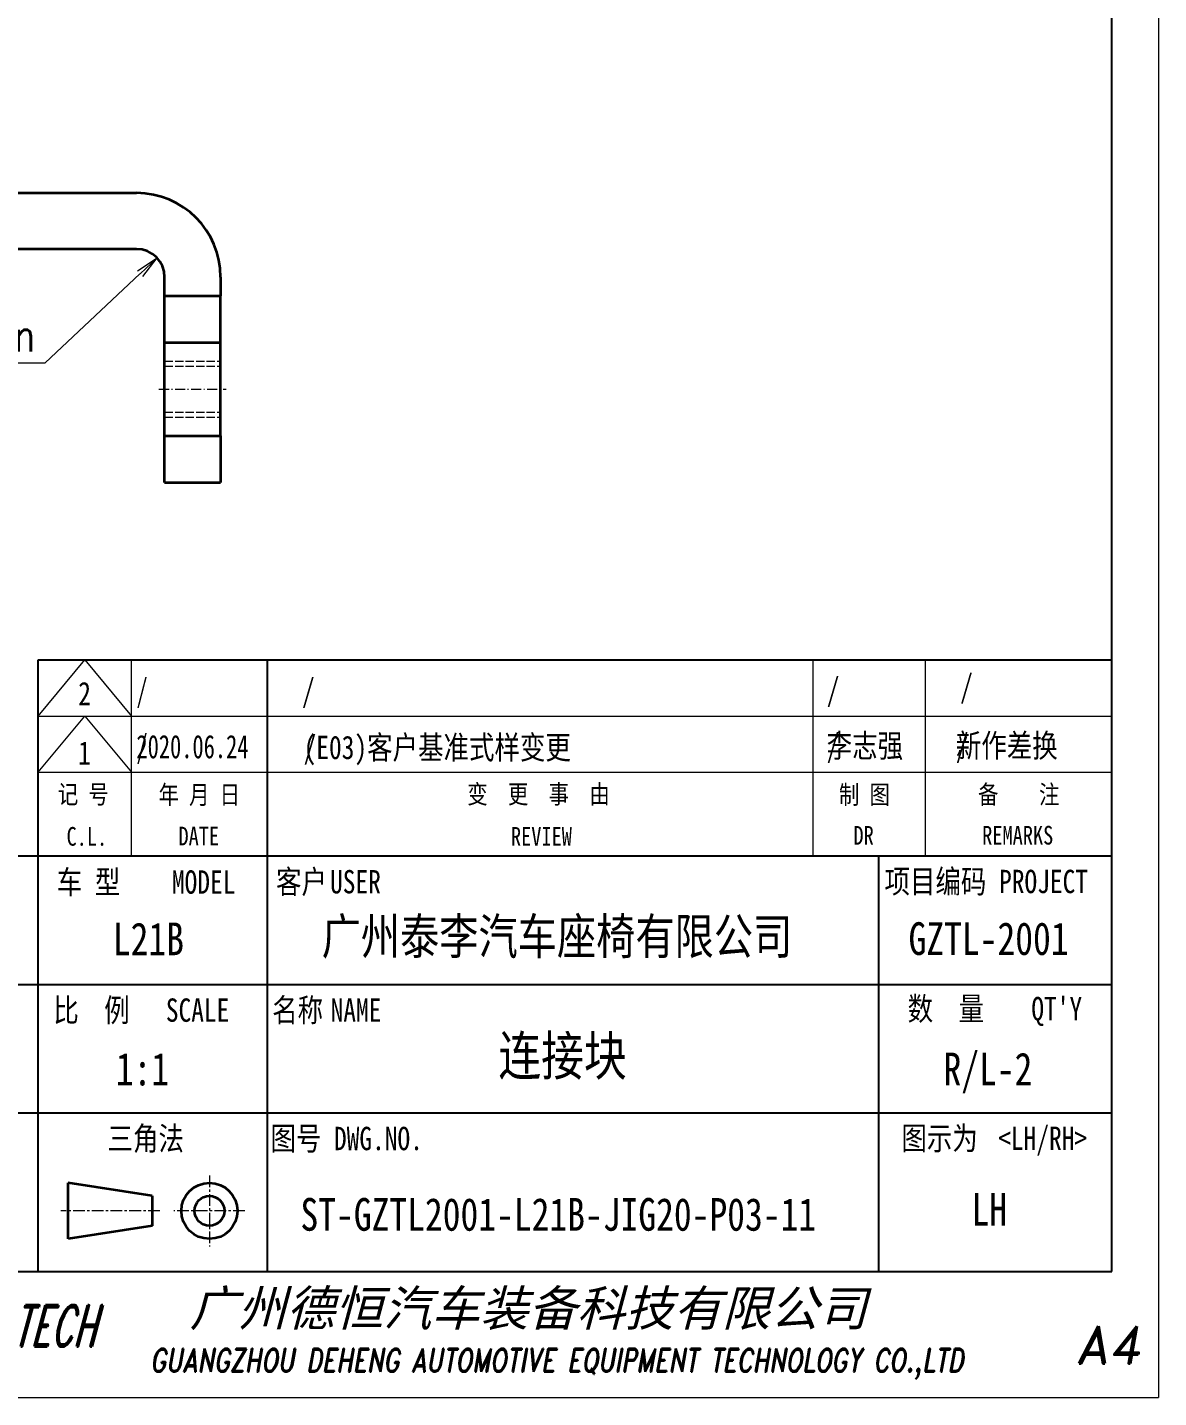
# Model space of a CAD drawing. Header units: millimetres. Extents: x -135448 to 104182, y -50696 to 70200.
# Drawn here: x -135359 to -135237.8, y 69196.5 to 69343.3 of the extents above; entities that cross this region are included whole.
import ezdxf
from ezdxf.enums import TextEntityAlignment as Align

# ---------------------------------------------------------------- set-up
doc = ezdxf.new("R2010")
doc.units = ezdxf.units.MM
doc.header["$LTSCALE"] = 0.5
for name, pattern in [('AM_ISO02W050x2', [3.75, 3, -0.75]), ('AM_ISO08W050x2', [9, 6, -0.75, 1.5, -0.75]), ('CENTER', [2, 1.25, -0.25, 0.25, -0.25]), ('DASHDOT', [18.5, 12, -3, 0.5, -3]), ('DASHED', [15, 12, -3])]:
    doc.linetypes.add(name, pattern=pattern)
for name, color, linetype, lineweight in [('中心线', 2, 'AM_ISO08W050x2', 18), ('图框', 7, 'Continuous', 18), ('标注线', 3, 'Continuous', 18), ('虚线', 1, 'AM_ISO02W050x2', 18)]:
    doc.layers.add(name, color=color, linetype=linetype, lineweight=lineweight)
for name, color, linetype in [('图\\M+19E79\\M+195B6\\M+18E9A', 7, 'Continuous'), ('图号', 7, 'Continuous'), ('图名', 7, 'Continuous'), ('数量', 7, 'Continuous'), ('车型', 7, 'Continuous')]:
    doc.layers.add(name, color=color, linetype=linetype)
doc.layers.add('打印-禁用', color=7, linetype='Continuous', lineweight=15, plot=False)
doc.styles.add('DIM', font='romans.shx', dxfattribs={"width": 0.8, "bigfont": 'bigfont.shx'})
doc.styles.add('STYLE1', font='')
doc.styles.add('国标', font='simfang.ttf', dxfattribs={"width": 0.8})
doc.styles.add('标题\\M+18E9A', font='romand.shx', dxfattribs={"oblique": 10, "bigfont": 'bigfont.shx'})
doc.styles.get('STYLE1').set_extended_font_data('SimSun')
doc.dimstyles.new('DEH 1-1$4', dxfattribs={"dimtxt": 3.5, "dimasz": 2.5, "dimexe": 1, "dimexo": 0.625, "dimgap": 1.2, "dimtad": 1, "dimtoh": 1, "dimdsep": 46, "dimtxsty": 'DIM', "dimblk": 'OPEN', "dimcen": 0, "dimclrd": 8, "dimclre": 8, "dimclrt": 2, "dimazin": 2, "dimtfac": 0.5, "dimtofl": 0, "dimtmove": 0, "dimatfit": 3, "dimldrblk": 'OPEN', "dimfxl": 0, "dimtolj": 2, "dimlwd": 18, "dimlwe": 18, "dimarcsym": 0})

# ---------------------------------------------------------------- blocks, each defined once
blk = doc.blocks.new('GZDEH零件A4图框V01版')
at = {"layer": '中心线', "color": 1, "linetype": 'CENTER', "lineweight": 5, "ltscale": 2}
for p, q in [((108.33, 23.8), (108.33, 16.2)), ((103, 20), (92.4, 20)), ((112.13, 20), (104.53, 20))]:
    blk.add_line(p, q, dxfattribs=at)
at = {"layer": '图\\M+19E79\\M+195B6\\M+18E9A', "linetype": 'Continuous'}
for p, q in [((205, 13.5), (205, 292)), ((205, 13.5), (205, 97)), ((90, 79), (205, 79)), ((90, 13.5), (90, 79)), ((25, 13.5), (205, 13.5))]:
    blk.add_line(p, q, dxfattribs=at)
at = {"layer": '图\\M+19E79\\M+195B6\\M+18E9A', "color": 9}
for p, q in [((114.5, 79), (114.5, 13.5)), ((205, 58), (25, 58)), ((114.5, 58), (114.5, 13.5)), ((180, 58), (180, 13.5)), ((25, 44.25), (205, 44.25)), ((25, 30.5), (205, 30.5))]:
    blk.add_line(p, q, dxfattribs=at)
at = {"layer": '图框', "color": 9}
for p, q in [((90, 73), (95, 79)), ((95, 79), (100, 73)), ((100, 58), (100, 79)), ((173, 58), (173, 79)), ((185, 79), (185, 58)), ((90, 73), (205, 73)), ((90, 67), (95, 73)), ((95, 73), (100, 67)), ((90, 67), (205, 67))]:
    blk.add_line(p, q, dxfattribs=at)
at = {"layer": '图框', "color": 2, "linetype": 'ByBlock', "lineweight": 35}
for p, q in [((102.2, 21.6), (93.2, 23)), ((93.2, 17), (93.2, 23)), ((102.2, 21.6), (102.2, 18.4)), ((102.2, 18.4), (93.2, 17))]:
    blk.add_line(p, q, dxfattribs=at)
for radius in [3, 1.6]:
    blk.add_circle((108.33, 20), radius, dxfattribs=at)
at = {"layer": '打印-禁用', "linetype": 'Continuous'}
for p in [(210, 297), (0, 0)]:
    blk.add_line(p, (210, 0), dxfattribs=at)
at = {"layer": '图\\M+19E79\\M+195B6\\M+18E9A', "color": 9, "style": '国标', "width": 0.8}
for s, p in [('车 型', (95.38, 55.27)), ('MODEL', (107.71, 55.22))]:
    blk.add_text(s, height=2.5, dxfattribs=at).set_placement(p, align=Align.MIDDLE)
for s, p in [('客户', (118.19, 54)), ('USER', (123.97, 54))]:
    blk.add_text(s, height=2.5, dxfattribs=at).set_placement(p, align=Align.CENTER)
for s, p in [('项目编码 PROJECT', (180.64, 54.03)), ('比  例\u3000', (91.61, 40.25)), ('SCALE', (103.66, 40.25)), ('名称\u3000', (115.05, 40.25)), ('NAME', (121.31, 40.25)), ('数  量', (183.12, 40.41)), ("QT'Y ", (196.37, 40.41)), ('三角法', (97.41, 26.5)), ('图示为', (182.45, 26.53)), ('图号', (114.87, 26.5)), ('DWG.NO.', (121.67, 26.5)), ('<LH/RH>', (192.82, 26.53))]:
    blk.add_text(s, height=2.5, dxfattribs=at).set_placement(p)
at = {"layer": '图\\M+19E79\\M+195B6\\M+18E9A', "color": 7, "lineweight": -3, "style": 'STYLE1', "oblique": 15}
blk.add_text('广州德恒汽车装备科技有限公司', height=3.8, dxfattribs=at).set_placement((106.21, 7.68))
at = {"layer": '图\\M+19E79\\M+195B6\\M+18E9A', "color": 7, "style": '标题\\M+18E9A'}
for s, height, oblique, width, p in [('DEH-TECH', 4.4, 15, 0.6, (86.78, 7.69)), ('GUANGZHOU DEHENG AUTOMOTIVE EQUIPMENT TECHNOLOGY CO.,LTD ', 2.5, 10, 0.75, (146.18, 3.62))]:
    blk.add_text(s, height=height, dxfattribs=dict(at, oblique=oblique, width=width)).set_placement(p, align=Align.MIDDLE)
at = {"layer": '图\\M+19E79\\M+195B6\\M+18E9A', "color": 7, "style": '标题\\M+18E9A', "oblique": 10}
blk.add_text('A4', height=4, dxfattribs=at).set_placement((204.57, 5.66), align=Align.MIDDLE)
at = {"layer": '图框', "color": 9, "style": '国标', "width": 0.8}
for s, p in [('记 号', (94.82, 63.62)), ('年 月 日', (107.24, 63.57)), ('变  更  事  由', (143.58, 63.63)), ('C.L.', (95.2, 59.11)), ('DATE', (107.19, 59.14)), ('REVIEW', (143.89, 59.11))]:
    blk.add_text(s, height=2, dxfattribs=at).set_placement(p, align=Align.CENTER)
for s, p in [('制 图', (178.49, 64.61)), ('备    注', (195.02, 64.64)), ('DR', (178.4, 60.22)), ('REMARKS', (194.91, 60.23))]:
    blk.add_text(s, height=2, dxfattribs=at).set_placement(p, align=Align.MIDDLE)
blk = doc.blocks.new('DEH A4')
at = {"layer": '图框'}
blk.add_blockref('GZDEH零件A4图框V01版', (0, 0), dxfattribs=at)
blk = doc.blocks.new('_Open')
at = {"color": 0, "linetype": 'ByBlock', "lineweight": -2}
for p, q in [((-1, 0.167), (0, 0)), ((-1, -0.167), (0, 0)), ((0, 0), (-1, 0))]:
    blk.add_line(p, q, dxfattribs=at)
blk = doc.blocks.new('*D37')
at = {"layer": 'Defpoints', "color": 0, "transparency": 16777216}
for p in [(-135345.09, 69318.62), (-135347.28, 69316.57)]:
    blk.add_point(p, dxfattribs=at)
at = {"layer": '标注线', "color": 8, "lineweight": 18, "transparency": 16777216}
for p, q in [((-135357.06, 69307.38), (-135346.92, 69316.91)), ((-135369.27, 69307.38), (-135357.06, 69307.38))]:
    blk.add_line(p, q, dxfattribs=at)
at = {"layer": '标注线', "color": 8, "lineweight": 18, "transparency": 16777216, "xscale": 2.5, "yscale": 2.5, "zscale": 2.5, "rotation": 43.20867684238384}
blk.add_blockref('_Open', (-135345.09, 69318.62), dxfattribs=at)
at = {"layer": '标注线', "color": 2, "transparency": 16777216, "insert": (-135363.77, 69310.33), "char_height": 3.5, "attachment_point": 5, "style": 'DIM'}
blk.add_mtext('\\A2;{\\Fromans,bigfont|c134;R min}', dxfattribs=at)

msp = doc.modelspace()

# ---------------------------------------------------------------- linework, layer by layer
at = {"color": 7, "lineweight": 35}
for p, q in [((-135381.281, 69325.566), (-135347.281, 69325.566)), ((-135347.281, 69319.566), (-135381.281, 69319.566))]:
    msp.add_line(p, q, dxfattribs=at)
at = {"color": 7, "lineweight": 35, "ltscale": 0.05}
for p, q in [((-135344.281, 69314.566), (-135344.281, 69316.566)), ((-135338.281, 69316.566), (-135338.281, 69314.566))]:
    msp.add_line(p, q, dxfattribs=at)
at = {"color": 7, "lineweight": 35, "ltscale": 0.15}
for p, q in [((-135344.281, 69314.566), (-135338.281, 69314.566)), ((-135344.281, 69309.566), (-135338.281, 69309.566)), ((-135344.281, 69299.566), (-135338.281, 69299.566)), ((-135344.281, 69294.566), (-135338.281, 69294.566))]:
    msp.add_line(p, q, dxfattribs=at)
at = {"color": 7, "lineweight": 35, "ltscale": 0.125}
for p, q in [((-135344.281, 69309.566), (-135344.281, 69314.566)), ((-135338.281, 69309.566), (-135338.281, 69314.566)), ((-135344.281, 69294.566), (-135344.281, 69299.566)), ((-135338.281, 69299.566), (-135338.281, 69294.566))]:
    msp.add_line(p, q, dxfattribs=at)
at = {"color": 7, "lineweight": 35, "ltscale": 0.25}
for p, q in [((-135344.281, 69299.566), (-135344.281, 69309.566)), ((-135338.281, 69299.566), (-135338.281, 69309.566))]:
    msp.add_line(p, q, dxfattribs=at)
at = {"color": 7, "lineweight": 35}
for radius in [9, 3]:
    msp.add_arc((-135347.281, 69316.566), radius, 0, 90, dxfattribs=at)
at = {"layer": '中心线', "linetype": 'DASHDOT', "lineweight": 13, "ltscale": 0.18}
msp.add_line((-135344.881, 69304.566), (-135337.681, 69304.566), dxfattribs=at)
at = {"layer": '虚线', "color": 1, "linetype": 'DASHED', "lineweight": 13, "ltscale": 0.15}
for p, q in [((-135338.281, 69309.566), (-135344.281, 69309.566)), ((-135344.281, 69307.566), (-135338.281, 69307.566)), ((-135344.281, 69307.024), (-135338.281, 69307.024)), ((-135344.281, 69302.107), (-135338.281, 69302.107)), ((-135344.281, 69301.566), (-135338.281, 69301.566))]:
    msp.add_line(p, q, dxfattribs=at)

# ---------------------------------------------------------------- block references
at = {"layer": '图框'}
msp.add_blockref('DEH A4', (-135447.807, 69196.548), dxfattribs=at)

# ---------------------------------------------------------------- texts
at = {"layer": '图\\M+19E79\\M+195B6\\M+18E9A', "color": 3, "style": '国标'}
for s, height, width, p in [('2', 2.5, 0.8, (-135353.529, 69270.704)), ('/', 2.5, 0.705904, (-135347.297, 69271.02)), ('/', 2.5, 0.8, (-135329.562, 69271.02)), ('/', 2.5, 0.8, (-135273.357, 69271.119)), ('/', 2.5, 0.8, (-135259.062, 69271.49)), ('/', 2.5, 0.705904, (-135347.297, 69265.02)), ('2020.06.24', 2.5, 0.705904, (-135347.297, 69265.02)), ('/', 2.5, 0.8, (-135329.39, 69264.936)), ('(E03)客户基准式样变更', 2.5, 0.8, (-135329.39, 69264.936)), ('李志强', 2.5, 0.8, (-135273.357, 69265.119)), ('/', 2.5, 0.8, (-135273.357, 69265.119)), ('/', 2.5, 0.8, (-135259.525, 69265.13)), ('新作差换', 2.5, 0.8, (-135259.525, 69265.13)), ('1', 2.5, 0.8, (-135353.54, 69264.344)), ('广州泰李汽车座椅有限公司', 3.85, 0.8, (-135327.462, 69244.029)), ('GZTL-2001', 3.5, 0.8, (-135264.59, 69243.958)), ('1:1', 3.5, 0.8, (-135349.506, 69229.981))]:
    msp.add_text(s, height=height, dxfattribs=dict(at, width=width)).set_placement(p)
at = {"layer": '图\\M+19E79\\M+195B6\\M+18E9A', "color": 3, "style": '国标', "width": 0.8}
msp.add_text('LH', height=3.5, dxfattribs=at).set_placement((-135255.935, 69214.965), align=Align.CENTER)
at = {"layer": '图号', "color": 3, "style": '国标', "width": 0.8}
msp.add_text('ST-GZTL2001-L21B-JIG20-P03-11', height=3.5, dxfattribs=at).set_placement((-135329.727, 69214.422))
at = {"layer": '图名', "color": 3, "style": '国标', "width": 0.8}
msp.add_text('连接块', height=4.2, dxfattribs=at).set_placement((-135301.655, 69231.062), align=Align.CENTER)
at = {"layer": '数量', "color": 3, "style": '国标', "width": 0.8}
msp.add_text('R/L-2', height=3.5, dxfattribs=at).set_placement((-135256.089, 69229.997), align=Align.CENTER)
at = {"layer": '车型', "color": 3, "style": '国标', "width": 0.8}
msp.add_text('L21B', height=3.5, dxfattribs=at).set_placement((-135346.012, 69243.929), align=Align.CENTER)

# ---------------------------------------------------------------- dimensions: what is measured, and where the dimension line sits
at = {"layer": '标注线'}
dim = msp.add_radius_dim(center=(-135347.281, 69316.566), mpoint=(-135345.094, 69318.62), text='{\\Fromans,bigfont|c134;R min}', dimstyle='DEH 1-1$4', override={"dimtmove": 1}, dxfattribs=at)
dim.commit()
dim.dimension.update_dxf_attribs({"geometry": '*D37', "text_midpoint": (-135357.06, 69307.38), "dimtype": 164})

doc.saveas('drawing.dxf')
